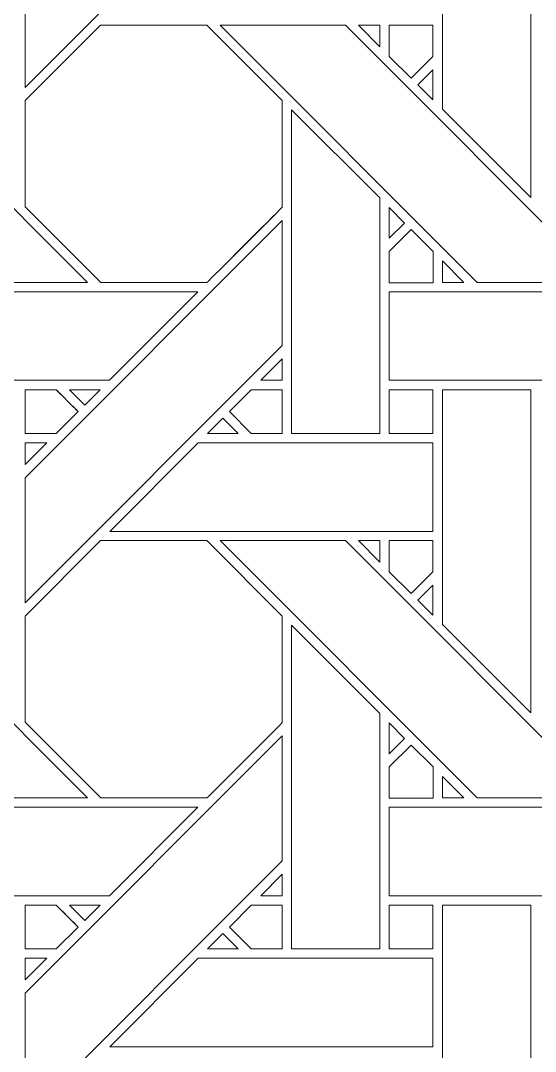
# Model space of a CAD drawing. Header units: inches. Extents: x 4.4 to 20.4, y 1.1 to 17.1.
# Drawn here: x 9.766 to 10.714, y 6.968 to 8.866 of the extents above; entities that cross this region are included whole.
import ezdxf

# ---------------------------------------------------------------- set-up
doc = ezdxf.new("R2010")
doc.units = ezdxf.units.IN
doc.header["$MEASUREMENT"] = 0
doc.layers.add('Design', color=7, linetype='Continuous', lineweight=0)

msp = doc.modelspace()

# ---------------------------------------------------------------- linework, layer by layer
at = {"layer": 'Design'}
for points, knots in [([(4.382854037814669, 17.09476386176223), (4.382854037814669, 17.09476386176223), (4.382854037814669, 1.094763861762152), (4.382854037814669, 1.094763861762152), (4.382854037814669, 1.094763861762152), (20.38285319010416, 1.094763861762152), (20.38285319010416, 1.094763861762152), (20.38285319010416, 1.094763861762152), (20.38285319010416, 17.09476386176223), (20.38285319010416, 17.09476386176223), (20.38285319010416, 17.09476386176223), (4.382854037814669, 17.09476386176223), (4.382854037814669, 17.09476386176223)], [0, 0, 0, 0, 1, 1, 1, 2, 2, 2, 3, 3, 3, 4, 4, 4, 4]), ([(19.37280883825166, 16.23880890138889), (19.37280883825166, 16.23880890138889), (5.23880895283777, 16.23880890138889), (5.23880895283777, 16.23880890138889), (5.23880895283777, 16.23880890138889), (5.23880895283777, 1.950718822135361), (5.23880895283777, 1.950718822135361), (5.23880895283777, 1.950718822135361), (19.52689827508111, 1.950718822135361), (19.52689827508111, 1.950718822135361), (19.52689827508111, 1.950718822135361), (19.52689827508111, 16.23880890138889), (19.52689827508111, 16.23880890138889), (19.52689827508111, 16.23880890138889), (19.37280883825166, 16.23880890138889), (19.37280883825166, 16.23880890138889)], [0, 0, 0, 0, 1, 1, 1, 2, 2, 2, 3, 3, 3, 4, 4, 4, 5, 5, 5, 5]), ([(9.774209764268663, 8.973080952962238), (9.774209764268663, 8.973080952962238), (10.24787987603081, 9.446683247884113), (10.24787987603081, 9.446683247884113), (10.24787987603081, 9.446683247884113), (10.24787987603081, 9.21664089626736), (10.24787987603081, 9.21664089626736), (10.24787987603081, 9.21664089626736), (9.774209764268663, 8.742984347873264), (9.774209764268663, 8.742984347873264), (9.774209764268663, 8.742984347873264), (9.774209764268663, 8.973080952962238), (9.774209764268663, 8.973080952962238)], [0, 0, 0, 0, 1, 1, 1, 2, 2, 2, 3, 3, 3, 4, 4, 4, 4]), ([(10.70579359266493, 9.13519541422526), (10.70579359266493, 9.13519541422526), (10.70579359266493, 8.54008568657769), (10.70579359266493, 8.54008568657769), (10.70579359266493, 8.54008568657769), (10.54288313123915, 8.7030029296875), (10.54288313123915, 8.7030029296875), (10.54288313123915, 8.7030029296875), (10.54288313123915, 9.13519541422526), (10.54288313123915, 9.13519541422526), (10.54288313123915, 9.13519541422526), (10.70579359266493, 9.13519541422526), (10.70579359266493, 9.13519541422526)], [0, 0, 0, 0, 1, 1, 1, 2, 2, 2, 3, 3, 3, 4, 4, 4, 4]), ([(9.415581597222221, 8.857331169976128), (9.415581597222221, 8.857331169976128), (9.889224582248263, 8.383688184950087), (9.889224582248263, 8.383688184950087), (9.889224582248263, 8.383688184950087), (9.658181084526907, 8.383688184950087), (9.658181084526907, 8.383688184950087), (9.658181084526907, 8.383688184950087), (9.18463389078776, 8.857331169976128), (9.18463389078776, 8.857331169976128), (9.18463389078776, 8.857331169976128), (9.415581597222221, 8.857331169976128), (9.415581597222221, 8.857331169976128)], [0, 0, 0, 0, 1, 1, 1, 2, 2, 2, 3, 3, 3, 4, 4, 4, 4]), ([(9.9128909640842, 8.857318454318577), (9.9128909640842, 8.857318454318577), (10.10909864637587, 8.857318454318577), (10.10909864637587, 8.857318454318577), (10.10909864637587, 8.857318454318577), (10.24784681532118, 8.71860165066189), (10.24784681532118, 8.71860165066189), (10.24784681532118, 8.71860165066189), (10.24784681532118, 8.52238040500217), (10.24784681532118, 8.52238040500217), (10.23004828559027, 8.504445393880207), (10.11812761094835, 8.392704433865015), (10.10914272732205, 8.383693271213108), (10.10914272732205, 8.383693271213108), (9.913428412543402, 8.383693271213108), (9.913428412543402, 8.383693271213108), (9.913428412543402, 8.383693271213108), (9.774183485243055, 8.52293480767144), (9.774183485243055, 8.52293480767144), (9.774183485243055, 8.52293480767144), (9.774183485243055, 8.718594868977863), (9.774183485243055, 8.718594868977863), (9.774183485243055, 8.718594868977863), (9.9128909640842, 8.857318454318577), (9.9128909640842, 8.857318454318577)], [0, 0, 0, 0, 1, 1, 1, 2, 2, 2, 3, 3, 3, 4, 4, 4, 5, 5, 5, 6, 6, 6, 7, 7, 7, 8, 8, 8, 8]), ([(9.774183485243055, 8.718594868977863), (9.774183485243055, 8.718594868977863), (9.9128909640842, 8.857318454318577), (9.9128909640842, 8.857318454318577), (9.9128909640842, 8.857318454318577), (10.10909864637587, 8.857318454318577), (10.10909864637587, 8.857318454318577), (10.10909864637587, 8.857318454318577), (10.24784681532118, 8.71860165066189), (10.24784681532118, 8.71860165066189), (10.24784681532118, 8.71860165066189), (10.24784681532118, 8.52238040500217), (10.24784681532118, 8.52238040500217), (10.23023902045355, 8.504642910427515), (10.11827002631293, 8.392854478624132), (10.10914272732205, 8.383693271213108), (10.10914272732205, 8.383693271213108), (9.913428412543402, 8.383693271213108), (9.913428412543402, 8.383693271213108), (9.913428412543402, 8.383693271213108), (9.774183485243055, 8.52293480767144), (9.774183485243055, 8.52293480767144), (9.774183485243055, 8.52293480767144), (9.774183485243055, 8.718594868977863), (9.774183485243055, 8.718594868977863)], [0, 0, 0, 0, 1, 1, 1, 2, 2, 2, 3, 3, 3, 4, 4, 4, 5, 5, 5, 6, 6, 6, 7, 7, 7, 8, 8, 8, 8]), ([(10.36430358886718, 8.857331169976128), (10.36430358886718, 8.857331169976128), (10.83794657389323, 8.383688184950087), (10.83794657389323, 8.383688184950087), (10.83794657389323, 8.383688184950087), (10.6069107055664, 8.383688184950087), (10.6069107055664, 8.383688184950087), (10.6069107055664, 8.383688184950087), (10.13336266411675, 8.857331169976128), (10.13336266411675, 8.857331169976128), (10.13336266411675, 8.857331169976128), (10.36430358886718, 8.857331169976128), (10.36430358886718, 8.857331169976128)], [0, 0, 0, 0, 1, 1, 1, 2, 2, 2, 3, 3, 3, 4, 4, 4, 4]), ([(10.42786831325955, 8.857331169976128), (10.42786831325955, 8.857331169976128), (10.42786831325955, 8.817500644259983), (10.42786831325955, 8.817500644259983), (10.42786831325955, 8.817500644259983), (10.38842519124349, 8.857331169976128), (10.38842519124349, 8.857331169976128), (10.38842519124349, 8.857331169976128), (10.42786831325955, 8.857331169976128), (10.42786831325955, 8.857331169976128)], [0, 0, 0, 0, 1, 1, 1, 2, 2, 2, 3, 3, 3, 3]), ([(10.52530924479166, 8.857332865397135), (10.52530924479166, 8.857332865397135), (10.52530924479166, 8.799736870659721), (10.52530924479166, 8.799736870659721), (10.52530924479166, 8.799736870659721), (10.48537953694661, 8.759786817762587), (10.48537953694661, 8.759786817762587), (10.48537953694661, 8.759786817762587), (10.44504886203342, 8.800128512912327), (10.44504886203342, 8.800128512912327), (10.44504886203342, 8.800128512912327), (10.44504886203342, 8.857332865397135), (10.44504886203342, 8.857332865397135), (10.44504886203342, 8.857332865397135), (10.52530924479166, 8.857332865397135), (10.52530924479166, 8.857332865397135)], [0, 0, 0, 0, 1, 1, 1, 2, 2, 2, 3, 3, 3, 4, 4, 4, 5, 5, 5, 5]), ([(10.48537953694661, 8.759786817762587), (10.48537953694661, 8.759786817762587), (10.44504886203342, 8.800128512912327), (10.44504886203342, 8.800128512912327), (10.44504886203342, 8.800128512912327), (10.44504886203342, 8.857332865397135), (10.44504886203342, 8.857332865397135), (10.44504886203342, 8.857332865397135), (10.52530924479166, 8.857332865397135), (10.52530924479166, 8.857332865397135), (10.52530924479166, 8.857332865397135), (10.52530924479166, 8.799736870659721), (10.52530924479166, 8.799736870659721), (10.52530924479166, 8.799736870659721), (10.48537953694661, 8.759786817762587), (10.48537953694661, 8.759786817762587)], [0, 0, 0, 0, 1, 1, 1, 2, 2, 2, 3, 3, 3, 4, 4, 4, 5, 5, 5, 5]), ([(10.52533552381727, 8.775491502549913), (10.52533552381727, 8.775491502549913), (10.52533552381727, 8.720332675509983), (10.52533552381727, 8.720332675509983), (10.52533552381727, 8.720332675509983), (10.49756537543403, 8.747721354166666), (10.49756537543403, 8.747721354166666), (10.49756537543403, 8.747721354166666), (10.52533552381727, 8.775491502549913), (10.52533552381727, 8.775491502549913)], [0, 0, 0, 0, 1, 1, 1, 2, 2, 2, 3, 3, 3, 3]), ([(10.4277835422092, 8.539364284939236), (10.4277835422092, 8.539364284939236), (10.4277835422092, 8.105688307020399), (10.4277835422092, 8.105688307020399), (10.4277835422092, 8.105688307020399), (10.26501888699002, 8.105688307020399), (10.26501888699002, 8.105688307020399), (10.26501888699002, 8.105688307020399), (10.26501888699002, 8.701519436306423), (10.26501888699002, 8.701519436306423), (10.26501888699002, 8.701519436306423), (10.4277835422092, 8.539364284939236), (10.4277835422092, 8.539364284939236)], [0, 0, 0, 0, 1, 1, 1, 2, 2, 2, 3, 3, 3, 4, 4, 4, 4]), ([(10.44508870442708, 8.465120103624132), (10.44508870442708, 8.465120103624132), (10.44508870442708, 8.52188534206814), (10.44508870442708, 8.52188534206814), (10.44508870442708, 8.52188534206814), (10.47328016493055, 8.49329884847005), (10.47328016493055, 8.49329884847005), (10.47328016493055, 8.49329884847005), (10.44508870442708, 8.465120103624132), (10.44508870442708, 8.465120103624132)], [0, 0, 0, 0, 1, 1, 1, 2, 2, 2, 3, 3, 3, 3]), ([(9.774209764268663, 8.0243657430013), (9.774209764268663, 8.0243657430013), (10.24787987603081, 8.497953626844618), (10.24787987603081, 8.497953626844618), (10.24787987603081, 8.497953626844618), (10.24787987603081, 8.267911275227863), (10.24787987603081, 8.267911275227863), (10.24787987603081, 8.267911275227863), (9.774209764268663, 7.794254726833766), (9.774209764268663, 7.794254726833766), (9.774209764268663, 7.794254726833766), (9.774209764268663, 8.0243657430013), (9.774209764268663, 8.0243657430013)], [0, 0, 0, 0, 1, 1, 1, 2, 2, 2, 3, 3, 3, 4, 4, 4, 4]), ([(10.44506242540147, 8.383448282877604), (10.44506242540147, 8.383448282877604), (10.44506242540147, 8.440734015570746), (10.44506242540147, 8.440734015570746), (10.44506242540147, 8.440734015570746), (10.48539310031467, 8.481072319878471), (10.48539310031467, 8.481072319878471), (10.48539310031467, 8.481072319878471), (10.52572123209635, 8.440744188096788), (10.52572123209635, 8.440744188096788), (10.52572123209635, 8.440744188096788), (10.52572123209635, 8.383448282877604), (10.52572123209635, 8.383448282877604), (10.52572123209635, 8.383448282877604), (10.44506242540147, 8.383448282877604), (10.44506242540147, 8.383448282877604)], [0, 0, 0, 0, 1, 1, 1, 2, 2, 2, 3, 3, 3, 4, 4, 4, 5, 5, 5, 5]), ([(10.48539310031467, 8.481072319878471), (10.48539310031467, 8.481072319878471), (10.52572123209635, 8.440744188096788), (10.52572123209635, 8.440744188096788), (10.52572123209635, 8.440744188096788), (10.52572123209635, 8.383448282877604), (10.52572123209635, 8.383448282877604), (10.52572123209635, 8.383448282877604), (10.44506242540147, 8.383448282877604), (10.44506242540147, 8.383448282877604), (10.44506242540147, 8.383448282877604), (10.44506242540147, 8.440734015570746), (10.44506242540147, 8.440734015570746), (10.44506242540147, 8.440734015570746), (10.48539310031467, 8.481072319878471), (10.48539310031467, 8.481072319878471)], [0, 0, 0, 0, 1, 1, 1, 2, 2, 2, 3, 3, 3, 4, 4, 4, 5, 5, 5, 5]), ([(10.54299163818359, 8.383674621582031), (10.54299163818359, 8.383674621582031), (10.54299163818359, 8.423465304904514), (10.54299163818359, 8.423465304904514), (10.54299163818359, 8.423465304904514), (10.58271365695529, 8.383674621582031), (10.58271365695529, 8.383674621582031), (10.58271365695529, 8.383674621582031), (10.54299163818359, 8.383674621582031), (10.54299163818359, 8.383674621582031)], [0, 0, 0, 0, 1, 1, 1, 2, 2, 2, 3, 3, 3, 3]), ([(9.496365865071613, 8.203741285536024), (9.496365865071613, 8.203741285536024), (9.496365865071613, 8.366427103678385), (9.496365865071613, 8.366427103678385), (9.496365865071613, 8.366427103678385), (10.09206814236111, 8.366427103678385), (10.09206814236111, 8.366427103678385), (10.09206814236111, 8.366427103678385), (9.92933400472005, 8.203741285536024), (9.92933400472005, 8.203741285536024), (9.92933400472005, 8.203741285536024), (9.496365865071613, 8.203741285536024), (9.496365865071613, 8.203741285536024)], [0, 0, 0, 0, 1, 1, 1, 2, 2, 2, 3, 3, 3, 4, 4, 4, 4]), ([(10.44509548611111, 8.203741285536024), (10.44509548611111, 8.203741285536024), (10.44509548611111, 8.366427103678385), (10.44509548611111, 8.366427103678385), (10.44509548611111, 8.366427103678385), (11.0407977634006, 8.366427103678385), (11.0407977634006, 8.366427103678385), (11.0407977634006, 8.366427103678385), (10.87806362575955, 8.203741285536024), (10.87806362575955, 8.203741285536024), (10.87806362575955, 8.203741285536024), (10.44509548611111, 8.203741285536024), (10.44509548611111, 8.203741285536024)], [0, 0, 0, 0, 1, 1, 1, 2, 2, 2, 3, 3, 3, 4, 4, 4, 4]), ([(10.20811716715495, 8.20375484890408), (10.20811716715495, 8.20375484890408), (10.24788665771484, 8.243531121148003), (10.24788665771484, 8.243531121148003), (10.24788665771484, 8.243531121148003), (10.24788665771484, 8.20375484890408), (10.24788665771484, 8.20375484890408), (10.24788665771484, 8.20375484890408), (10.20811716715495, 8.20375484890408), (10.20811716715495, 8.20375484890408)], [0, 0, 0, 0, 1, 1, 1, 2, 2, 2, 3, 3, 3, 3]), ([(9.831252204047308, 8.186459859212238), (9.836391025119356, 8.1813481648763), (9.867165459526907, 8.150536431206596), (9.871589660644531, 8.146112230088974), (9.871589660644531, 8.146112230088974), (9.831163194444445, 8.10568576388889), (9.831163194444445, 8.10568576388889), (9.831163194444445, 8.10568576388889), (9.774183485243055, 8.10568576388889), (9.774183485243055, 8.10568576388889), (9.774183485243055, 8.10568576388889), (9.774183485243055, 8.186459859212238), (9.774183485243055, 8.186459859212238), (9.774183485243055, 8.186459859212238), (9.831252204047308, 8.186459859212238), (9.831252204047308, 8.186459859212238)], [0, 0, 0, 0, 1, 1, 1, 2, 2, 2, 3, 3, 3, 4, 4, 4, 5, 5, 5, 5]), ([(9.857227749294704, 8.160520765516493), (9.857227749294704, 8.160520765516493), (9.871589660644531, 8.146112230088974), (9.871589660644531, 8.146112230088974), (9.871589660644531, 8.146112230088974), (9.831163194444445, 8.10568576388889), (9.831163194444445, 8.10568576388889), (9.831163194444445, 8.10568576388889), (9.774183485243055, 8.10568576388889), (9.774183485243055, 8.10568576388889), (9.774183485243055, 8.10568576388889), (9.774183485243055, 8.186459859212238), (9.774183485243055, 8.186459859212238), (9.774183485243055, 8.186459859212238), (9.831252204047308, 8.186459859212238), (9.831252204047308, 8.186459859212238), (9.836894565158419, 8.180851406521265), (9.847535027398003, 8.170226203070746), (9.857227749294704, 8.160520765516493)], [0, 0, 0, 0, 1, 1, 1, 2, 2, 2, 3, 3, 3, 4, 4, 4, 5, 5, 5, 6, 6, 6, 6]), ([(9.855641682942707, 8.186466640896265), (9.855641682942707, 8.186466640896265), (9.912100897894964, 8.186466640896265), (9.912100897894964, 8.186466640896265), (9.912100897894964, 8.186466640896265), (9.883819580078125, 8.158287896050346), (9.883819580078125, 8.158287896050346), (9.883819580078125, 8.158287896050346), (9.855641682942707, 8.186466640896265), (9.855641682942707, 8.186466640896265)], [0, 0, 0, 0, 1, 1, 1, 2, 2, 2, 3, 3, 3, 3]), ([(10.1907484266493, 8.105678134494358), (10.1907484266493, 8.105678134494358), (10.15038977728949, 8.14605712890625), (10.15038977728949, 8.14605712890625), (10.15038977728949, 8.14605712890625), (10.19081963433159, 8.186483595106337), (10.19081963433159, 8.186483595106337), (10.19081963433159, 8.186483595106337), (10.24786037868923, 8.186483595106337), (10.24786037868923, 8.186483595106337), (10.24786037868923, 8.186483595106337), (10.24786037868923, 8.105678134494358), (10.24786037868923, 8.105678134494358), (10.24786037868923, 8.105678134494358), (10.1907484266493, 8.105678134494358), (10.1907484266493, 8.105678134494358)], [0, 0, 0, 0, 1, 1, 1, 2, 2, 2, 3, 3, 3, 4, 4, 4, 5, 5, 5, 5]), ([(10.15038977728949, 8.14605712890625), (10.15038977728949, 8.14605712890625), (10.19081963433159, 8.186483595106337), (10.19081963433159, 8.186483595106337), (10.19081963433159, 8.186483595106337), (10.24786037868923, 8.186483595106337), (10.24786037868923, 8.186483595106337), (10.24786037868923, 8.186483595106337), (10.24786037868923, 8.105678134494358), (10.24786037868923, 8.105678134494358), (10.24786037868923, 8.105678134494358), (10.1907484266493, 8.105678134494358), (10.1907484266493, 8.105678134494358), (10.1907484266493, 8.105678134494358), (10.15038977728949, 8.14605712890625), (10.15038977728949, 8.14605712890625)], [0, 0, 0, 0, 1, 1, 1, 2, 2, 2, 3, 3, 3, 4, 4, 4, 5, 5, 5, 5]), ([(10.44506581624349, 8.105678134494358), (10.44506581624349, 8.105678134494358), (10.44506581624349, 8.186459859212238), (10.44506581624349, 8.186459859212238), (10.44506581624349, 8.186459859212238), (10.52530924479166, 8.186459859212238), (10.52530924479166, 8.186459859212238), (10.52530924479166, 8.186459859212238), (10.52530924479166, 8.105678134494358), (10.52530924479166, 8.105678134494358), (10.52530924479166, 8.105678134494358), (10.44506581624349, 8.105678134494358), (10.44506581624349, 8.105678134494358)], [0, 0, 0, 0, 1, 1, 1, 2, 2, 2, 3, 3, 3, 4, 4, 4, 4]), ([(10.44506581624349, 8.186459859212238), (10.44506581624349, 8.186459859212238), (10.52530924479166, 8.186459859212238), (10.52530924479166, 8.186459859212238), (10.52530924479166, 8.186459859212238), (10.52530924479166, 8.105678134494358), (10.52530924479166, 8.105678134494358), (10.52530924479166, 8.105678134494358), (10.44506581624349, 8.105678134494358), (10.44506581624349, 8.105678134494358), (10.44506581624349, 8.105678134494358), (10.44506581624349, 8.186459859212238), (10.44506581624349, 8.186459859212238)], [0, 0, 0, 0, 1, 1, 1, 2, 2, 2, 3, 3, 3, 4, 4, 4, 4]), ([(10.70579359266493, 8.186466640896265), (10.70579359266493, 8.186466640896265), (10.70579359266493, 7.591356913248697), (10.70579359266493, 7.591356913248697), (10.70579359266493, 7.591356913248697), (10.54288313123915, 7.754274156358506), (10.54288313123915, 7.754274156358506), (10.54288313123915, 7.754274156358506), (10.54288313123915, 8.186466640896265), (10.54288313123915, 8.186466640896265), (10.54288313123915, 8.186466640896265), (10.70579359266493, 8.186466640896265), (10.70579359266493, 8.186466640896265)], [0, 0, 0, 0, 1, 1, 1, 2, 2, 2, 3, 3, 3, 4, 4, 4, 4]), ([(10.16655053032769, 8.105688307020399), (10.16655053032769, 8.105688307020399), (10.11004384358724, 8.105688307020399), (10.11004384358724, 8.105688307020399), (10.11004384358724, 8.105688307020399), (10.13830396864149, 8.133948432074652), (10.13830396864149, 8.133948432074652), (10.13830396864149, 8.133948432074652), (10.16655053032769, 8.105688307020399), (10.16655053032769, 8.105688307020399)], [0, 0, 0, 0, 1, 1, 1, 2, 2, 2, 3, 3, 3, 3]), ([(9.814054701063368, 8.088549296061197), (9.814054701063368, 8.088549296061197), (9.774209764268663, 8.04871877034505), (9.774209764268663, 8.04871877034505), (9.774209764268663, 8.04871877034505), (9.774209764268663, 8.088549296061197), (9.774209764268663, 8.088549296061197), (9.774209764268663, 8.088549296061197), (9.814054701063368, 8.088549296061197), (9.814054701063368, 8.088549296061197)], [0, 0, 0, 0, 1, 1, 1, 2, 2, 2, 3, 3, 3, 3]), ([(10.09290568033854, 8.088549296061197), (10.09290568033854, 8.088549296061197), (10.52533552381727, 8.088549296061197), (10.52533552381727, 8.088549296061197), (10.52533552381727, 8.088549296061197), (10.52533552381727, 7.925726996527777), (10.52533552381727, 7.925726996527777), (10.52533552381727, 7.925726996527777), (9.930055406358507, 7.925726996527777), (9.930055406358507, 7.925726996527777), (9.930055406358507, 7.925726996527777), (10.09290568033854, 8.088549296061197), (10.09290568033854, 8.088549296061197)], [0, 0, 0, 0, 1, 1, 1, 2, 2, 2, 3, 3, 3, 4, 4, 4, 4]), ([(9.415581597222221, 7.908602396647134), (9.415581597222221, 7.908602396647134), (9.889224582248263, 7.434959411621093), (9.889224582248263, 7.434959411621093), (9.889224582248263, 7.434959411621093), (9.658181084526907, 7.434959411621093), (9.658181084526907, 7.434959411621093), (9.658181084526907, 7.434959411621093), (9.18463389078776, 7.908602396647134), (9.18463389078776, 7.908602396647134), (9.18463389078776, 7.908602396647134), (9.415581597222221, 7.908602396647134), (9.415581597222221, 7.908602396647134)], [0, 0, 0, 0, 1, 1, 1, 2, 2, 2, 3, 3, 3, 4, 4, 4, 4]), ([(9.9128909640842, 7.908582899305555), (9.9128909640842, 7.908582899305555), (10.10909864637587, 7.908582899305555), (10.10909864637587, 7.908582899305555), (10.10909864637587, 7.908582899305555), (10.24784681532118, 7.769865247938367), (10.24784681532118, 7.769865247938367), (10.24784681532118, 7.769865247938367), (10.24784681532118, 7.573650783962673), (10.24784681532118, 7.573650783962673), (10.23004828559027, 7.555715772840711), (10.11812422010633, 7.443968878851996), (10.10913933648003, 7.434956868489583), (10.10913933648003, 7.434956868489583), (9.91343519422743, 7.434956868489583), (9.91343519422743, 7.434956868489583), (9.91343519422743, 7.434956868489583), (9.774183485243055, 7.574198404947916), (9.774183485243055, 7.574198404947916), (9.774183485243055, 7.574198404947916), (9.774183485243055, 7.769865247938367), (9.774183485243055, 7.769865247938367), (9.774183485243055, 7.769865247938367), (9.9128909640842, 7.908582899305555), (9.9128909640842, 7.908582899305555)], [0, 0, 0, 0, 1, 1, 1, 2, 2, 2, 3, 3, 3, 4, 4, 4, 5, 5, 5, 6, 6, 6, 7, 7, 7, 8, 8, 8, 8]), ([(9.774183485243055, 7.769865247938367), (9.774183485243055, 7.769865247938367), (9.9128909640842, 7.908582899305555), (9.9128909640842, 7.908582899305555), (9.9128909640842, 7.908582899305555), (10.10909864637587, 7.908582899305555), (10.10909864637587, 7.908582899305555), (10.10909864637587, 7.908582899305555), (10.24784681532118, 7.769865247938367), (10.24784681532118, 7.769865247938367), (10.24784681532118, 7.769865247938367), (10.24784681532118, 7.573650783962673), (10.24784681532118, 7.573650783962673), (10.23012966579861, 7.555790371365016), (10.11819881863064, 7.444036695692274), (10.10913933648003, 7.434956868489583), (10.10913933648003, 7.434956868489583), (9.91343519422743, 7.434956868489583), (9.91343519422743, 7.434956868489583), (9.91343519422743, 7.434956868489583), (9.774183485243055, 7.574198404947916), (9.774183485243055, 7.574198404947916), (9.774183485243055, 7.574198404947916), (9.774183485243055, 7.769865247938367), (9.774183485243055, 7.769865247938367)], [0, 0, 0, 0, 1, 1, 1, 2, 2, 2, 3, 3, 3, 4, 4, 4, 5, 5, 5, 6, 6, 6, 7, 7, 7, 8, 8, 8, 8]), ([(10.36430358886718, 7.908602396647134), (10.36430358886718, 7.908602396647134), (10.83795335557725, 7.434959411621093), (10.83795335557725, 7.434959411621093), (10.83795335557725, 7.434959411621093), (10.6069107055664, 7.434959411621093), (10.6069107055664, 7.434959411621093), (10.6069107055664, 7.434959411621093), (10.13336266411675, 7.908602396647134), (10.13336266411675, 7.908602396647134), (10.13336266411675, 7.908602396647134), (10.36430358886718, 7.908602396647134), (10.36430358886718, 7.908602396647134)], [0, 0, 0, 0, 1, 1, 1, 2, 2, 2, 3, 3, 3, 4, 4, 4, 4]), ([(10.42786831325955, 7.908602396647134), (10.42786831325955, 7.908602396647134), (10.42786831325955, 7.868771023220485), (10.42786831325955, 7.868771023220485), (10.42786831325955, 7.868771023220485), (10.38843197292751, 7.908602396647134), (10.38843197292751, 7.908602396647134), (10.38843197292751, 7.908602396647134), (10.42786831325955, 7.908602396647134), (10.42786831325955, 7.908602396647134)], [0, 0, 0, 0, 1, 1, 1, 2, 2, 2, 3, 3, 3, 3]), ([(10.52530924479166, 7.90859646267361), (10.52530924479166, 7.90859646267361), (10.52530924479166, 7.851000467936197), (10.52530924479166, 7.851000467936197), (10.52530924479166, 7.851000467936197), (10.48537953694661, 7.811050415039062), (10.48537953694661, 7.811050415039062), (10.48537953694661, 7.811050415039062), (10.44504886203342, 7.851392110188801), (10.44504886203342, 7.851392110188801), (10.44504886203342, 7.851392110188801), (10.44504886203342, 7.90859646267361), (10.44504886203342, 7.90859646267361), (10.44504886203342, 7.90859646267361), (10.52530924479166, 7.90859646267361), (10.52530924479166, 7.90859646267361)], [0, 0, 0, 0, 1, 1, 1, 2, 2, 2, 3, 3, 3, 4, 4, 4, 5, 5, 5, 5]), ([(10.48537953694661, 7.811050415039062), (10.48537953694661, 7.811050415039062), (10.44504886203342, 7.851392110188801), (10.44504886203342, 7.851392110188801), (10.44504886203342, 7.851392110188801), (10.44504886203342, 7.90859646267361), (10.44504886203342, 7.90859646267361), (10.44504886203342, 7.90859646267361), (10.52530924479166, 7.90859646267361), (10.52530924479166, 7.90859646267361), (10.52530924479166, 7.90859646267361), (10.52530924479166, 7.851000467936197), (10.52530924479166, 7.851000467936197), (10.52530924479166, 7.851000467936197), (10.48537953694661, 7.811050415039062), (10.48537953694661, 7.811050415039062)], [0, 0, 0, 0, 1, 1, 1, 2, 2, 2, 3, 3, 3, 4, 4, 4, 5, 5, 5, 5]), ([(10.52533552381727, 7.826761881510416), (10.52533552381727, 7.826761881510416), (10.52533552381727, 7.771603054470485), (10.52533552381727, 7.771603054470485), (10.52533552381727, 7.771603054470485), (10.49756537543403, 7.798992580837673), (10.49756537543403, 7.798992580837673), (10.49756537543403, 7.798992580837673), (10.52533552381727, 7.826761881510416), (10.52533552381727, 7.826761881510416)], [0, 0, 0, 0, 1, 1, 1, 2, 2, 2, 3, 3, 3, 3]), ([(10.4277835422092, 7.590634663899739), (10.4277835422092, 7.590634663899739), (10.4277835422092, 7.156958685980902), (10.4277835422092, 7.156958685980902), (10.4277835422092, 7.156958685980902), (10.26501888699002, 7.156958685980902), (10.26501888699002, 7.156958685980902), (10.26501888699002, 7.156958685980902), (10.26501888699002, 7.75279066297743), (10.26501888699002, 7.75279066297743), (10.26501888699002, 7.75279066297743), (10.4277835422092, 7.590634663899739), (10.4277835422092, 7.590634663899739)], [0, 0, 0, 0, 1, 1, 1, 2, 2, 2, 3, 3, 3, 4, 4, 4, 4]), ([(10.44508870442708, 7.516391330295138), (10.44508870442708, 7.516391330295138), (10.44508870442708, 7.573156568739149), (10.44508870442708, 7.573156568739149), (10.44508870442708, 7.573156568739149), (10.47328016493055, 7.544569227430555), (10.47328016493055, 7.544569227430555), (10.47328016493055, 7.544569227430555), (10.44508870442708, 7.516391330295138), (10.44508870442708, 7.516391330295138)], [0, 0, 0, 0, 1, 1, 1, 2, 2, 2, 3, 3, 3, 3]), ([(9.774209764268663, 7.075636121961805), (9.774209764268663, 7.075636121961805), (10.24787987603081, 7.549224853515625), (10.24787987603081, 7.549224853515625), (10.24787987603081, 7.549224853515625), (10.24787987603081, 7.319182501898871), (10.24787987603081, 7.319182501898871), (10.24787987603081, 7.319182501898871), (9.774209764268663, 6.845539516872829), (9.774209764268663, 6.845539516872829), (9.774209764268663, 6.845539516872829), (9.774209764268663, 7.075636121961805), (9.774209764268663, 7.075636121961805)], [0, 0, 0, 0, 1, 1, 1, 2, 2, 2, 3, 3, 3, 4, 4, 4, 4]), ([(10.44506242540147, 7.434718661838107), (10.44506242540147, 7.434718661838107), (10.44506242540147, 7.49200439453125), (10.44506242540147, 7.49200439453125), (10.44506242540147, 7.49200439453125), (10.48539310031467, 7.532335917154947), (10.48539310031467, 7.532335917154947), (10.48539310031467, 7.532335917154947), (10.52572123209635, 7.492007785373263), (10.52572123209635, 7.492007785373263), (10.52572123209635, 7.492007785373263), (10.52572123209635, 7.434718661838107), (10.52572123209635, 7.434718661838107), (10.52572123209635, 7.434718661838107), (10.44506242540147, 7.434718661838107), (10.44506242540147, 7.434718661838107)], [0, 0, 0, 0, 1, 1, 1, 2, 2, 2, 3, 3, 3, 4, 4, 4, 5, 5, 5, 5]), ([(10.44506242540147, 7.434718661838107), (10.44506242540147, 7.434718661838107), (10.44506242540147, 7.49200439453125), (10.44506242540147, 7.49200439453125), (10.44506242540147, 7.49200439453125), (10.48539310031467, 7.532335917154947), (10.48539310031467, 7.532335917154947), (10.48539310031467, 7.532335917154947), (10.52572123209635, 7.492007785373263), (10.52572123209635, 7.492007785373263), (10.52572123209635, 7.492007785373263), (10.52572123209635, 7.434718661838107), (10.52572123209635, 7.434718661838107), (10.52572123209635, 7.434718661838107), (10.44506242540147, 7.434718661838107), (10.44506242540147, 7.434718661838107)], [0, 0, 0, 0, 1, 1, 1, 2, 2, 2, 3, 3, 3, 4, 4, 4, 5, 5, 5, 5]), ([(10.58271365695529, 7.434945848253037), (10.58271365695529, 7.434945848253037), (10.54299163818359, 7.434945848253037), (10.54299163818359, 7.434945848253037), (10.54299163818359, 7.434945848253037), (10.54299163818359, 7.474735683865016), (10.54299163818359, 7.474735683865016), (10.54299163818359, 7.474735683865016), (10.58271365695529, 7.434945848253037), (10.58271365695529, 7.434945848253037)], [0, 0, 0, 0, 1, 1, 1, 2, 2, 2, 3, 3, 3, 3]), ([(9.496365865071613, 7.255011664496527), (9.496365865071613, 7.255011664496527), (9.496365865071613, 7.417698330349391), (9.496365865071613, 7.417698330349391), (9.496365865071613, 7.417698330349391), (10.09206814236111, 7.417698330349391), (10.09206814236111, 7.417698330349391), (10.09206814236111, 7.417698330349391), (9.92933400472005, 7.255011664496527), (9.92933400472005, 7.255011664496527), (9.92933400472005, 7.255011664496527), (9.496365865071613, 7.255011664496527), (9.496365865071613, 7.255011664496527)], [0, 0, 0, 0, 1, 1, 1, 2, 2, 2, 3, 3, 3, 4, 4, 4, 4]), ([(10.44509548611111, 7.255011664496527), (10.44509548611111, 7.255011664496527), (10.44509548611111, 7.417698330349391), (10.44509548611111, 7.417698330349391), (10.44509548611111, 7.417698330349391), (11.04079098171658, 7.417698330349391), (11.04079098171658, 7.417698330349391), (11.04079098171658, 7.417698330349391), (10.87805684407552, 7.255011664496527), (10.87805684407552, 7.255011664496527), (10.87805684407552, 7.255011664496527), (10.44509548611111, 7.255011664496527), (10.44509548611111, 7.255011664496527)], [0, 0, 0, 0, 1, 1, 1, 2, 2, 2, 3, 3, 3, 4, 4, 4, 4]), ([(10.20811716715495, 7.255025227864583), (10.20811716715495, 7.255025227864583), (10.24788665771484, 7.294802347819009), (10.24788665771484, 7.294802347819009), (10.24788665771484, 7.294802347819009), (10.24788665771484, 7.255025227864583), (10.24788665771484, 7.255025227864583), (10.24788665771484, 7.255025227864583), (10.20811716715495, 7.255025227864583), (10.20811716715495, 7.255025227864583)], [0, 0, 0, 0, 1, 1, 1, 2, 2, 2, 3, 3, 3, 3]), ([(9.831252204047308, 7.237724304199218), (9.836391025119356, 7.232612609863281), (9.867165459526907, 7.201800028483072), (9.871589660644531, 7.19737582736545), (9.871589660644531, 7.19737582736545), (9.831163194444445, 7.156949361165364), (9.831163194444445, 7.156949361165364), (9.831163194444445, 7.156949361165364), (9.774183485243055, 7.156949361165364), (9.774183485243055, 7.156949361165364), (9.774183485243055, 7.156949361165364), (9.774183485243055, 7.237724304199218), (9.774183485243055, 7.237724304199218), (9.774183485243055, 7.237724304199218), (9.831252204047308, 7.237724304199218), (9.831252204047308, 7.237724304199218)], [0, 0, 0, 0, 1, 1, 1, 2, 2, 2, 3, 3, 3, 4, 4, 4, 5, 5, 5, 5]), ([(9.871589660644531, 7.19737582736545), (9.871589660644531, 7.19737582736545), (9.831163194444445, 7.156949361165364), (9.831163194444445, 7.156949361165364), (9.831163194444445, 7.156949361165364), (9.774183485243055, 7.156949361165364), (9.774183485243055, 7.156949361165364), (9.774183485243055, 7.156949361165364), (9.774183485243055, 7.237724304199218), (9.774183485243055, 7.237724304199218), (9.774183485243055, 7.237724304199218), (9.831252204047308, 7.237724304199218), (9.831252204047308, 7.237724304199218), (9.836744520399305, 7.232252332899305), (9.871589660644531, 7.19737582736545), (9.871589660644531, 7.19737582736545)], [0, 0, 0, 0, 1, 1, 1, 2, 2, 2, 3, 3, 3, 4, 4, 4, 5, 5, 5, 5]), ([(9.855641682942707, 7.23773701985677), (9.855641682942707, 7.23773701985677), (9.912100897894964, 7.23773701985677), (9.912100897894964, 7.23773701985677), (9.912100897894964, 7.23773701985677), (9.883819580078125, 7.209559122721353), (9.883819580078125, 7.209559122721353), (9.883819580078125, 7.209559122721353), (9.855641682942707, 7.23773701985677), (9.855641682942707, 7.23773701985677)], [0, 0, 0, 0, 1, 1, 1, 2, 2, 2, 3, 3, 3, 3]), ([(10.1907484266493, 7.156942579481336), (10.1907484266493, 7.156942579481336), (10.15038977728949, 7.197321573893228), (10.15038977728949, 7.197321573893228), (10.15038977728949, 7.197321573893228), (10.19081963433159, 7.237748040093315), (10.19081963433159, 7.237748040093315), (10.19081963433159, 7.237748040093315), (10.24786037868923, 7.237748040093315), (10.24786037868923, 7.237748040093315), (10.24786037868923, 7.237748040093315), (10.24786037868923, 7.156942579481336), (10.24786037868923, 7.156942579481336), (10.24786037868923, 7.156942579481336), (10.1907484266493, 7.156942579481336), (10.1907484266493, 7.156942579481336)], [0, 0, 0, 0, 1, 1, 1, 2, 2, 2, 3, 3, 3, 4, 4, 4, 5, 5, 5, 5]), ([(10.15038977728949, 7.197321573893228), (10.15038977728949, 7.197321573893228), (10.19081963433159, 7.237748040093315), (10.19081963433159, 7.237748040093315), (10.19081963433159, 7.237748040093315), (10.24786037868923, 7.237748040093315), (10.24786037868923, 7.237748040093315), (10.24786037868923, 7.237748040093315), (10.24786037868923, 7.156942579481336), (10.24786037868923, 7.156942579481336), (10.24786037868923, 7.156942579481336), (10.1907484266493, 7.156942579481336), (10.1907484266493, 7.156942579481336), (10.1907484266493, 7.156942579481336), (10.15038977728949, 7.197321573893228), (10.15038977728949, 7.197321573893228)], [0, 0, 0, 0, 1, 1, 1, 2, 2, 2, 3, 3, 3, 4, 4, 4, 5, 5, 5, 5]), ([(10.44506581624349, 7.156942579481336), (10.44506581624349, 7.156942579481336), (10.44506581624349, 7.237724304199218), (10.44506581624349, 7.237724304199218), (10.44506581624349, 7.237724304199218), (10.52530924479166, 7.237724304199218), (10.52530924479166, 7.237724304199218), (10.52530924479166, 7.237724304199218), (10.52530924479166, 7.156942579481336), (10.52530924479166, 7.156942579481336), (10.52530924479166, 7.156942579481336), (10.44506581624349, 7.156942579481336), (10.44506581624349, 7.156942579481336)], [0, 0, 0, 0, 1, 1, 1, 2, 2, 2, 3, 3, 3, 4, 4, 4, 4]), ([(10.44506581624349, 7.237724304199218), (10.44506581624349, 7.237724304199218), (10.52530924479166, 7.237724304199218), (10.52530924479166, 7.237724304199218), (10.52530924479166, 7.237724304199218), (10.52530924479166, 7.156942579481336), (10.52530924479166, 7.156942579481336), (10.52530924479166, 7.156942579481336), (10.44506581624349, 7.156942579481336), (10.44506581624349, 7.156942579481336), (10.44506581624349, 7.156942579481336), (10.44506581624349, 7.237724304199218), (10.44506581624349, 7.237724304199218)], [0, 0, 0, 0, 1, 1, 1, 2, 2, 2, 3, 3, 3, 4, 4, 4, 4]), ([(10.70579359266493, 7.23773701985677), (10.70579359266493, 7.23773701985677), (10.70579359266493, 6.6426272922092), (10.70579359266493, 6.6426272922092), (10.70579359266493, 6.6426272922092), (10.54288313123915, 6.805545383029513), (10.54288313123915, 6.805545383029513), (10.54288313123915, 6.805545383029513), (10.54288313123915, 7.23773701985677), (10.54288313123915, 7.23773701985677), (10.54288313123915, 7.23773701985677), (10.70579359266493, 7.23773701985677), (10.70579359266493, 7.23773701985677)], [0, 0, 0, 0, 1, 1, 1, 2, 2, 2, 3, 3, 3, 4, 4, 4, 4]), ([(10.16655053032769, 7.156958685980902), (10.16655053032769, 7.156958685980902), (10.11004384358724, 7.156958685980902), (10.11004384358724, 7.156958685980902), (10.11004384358724, 7.156958685980902), (10.13830396864149, 7.185218811035156), (10.13830396864149, 7.185218811035156), (10.13830396864149, 7.185218811035156), (10.16655053032769, 7.156958685980902), (10.16655053032769, 7.156958685980902)], [0, 0, 0, 0, 1, 1, 1, 2, 2, 2, 3, 3, 3, 3]), ([(9.814054701063368, 7.139834086100259), (9.814054701063368, 7.139834086100259), (9.774209764268663, 7.099989997016058), (9.774209764268663, 7.099989997016058), (9.774209764268663, 7.099989997016058), (9.774209764268663, 7.139834086100259), (9.774209764268663, 7.139834086100259), (9.774209764268663, 7.139834086100259), (9.814054701063368, 7.139834086100259), (9.814054701063368, 7.139834086100259)], [0, 0, 0, 0, 1, 1, 1, 2, 2, 2, 3, 3, 3, 3]), ([(9.930048624674479, 6.976998223198783), (9.930048624674479, 6.976998223198783), (10.09290568033854, 7.139820522732204), (10.09290568033854, 7.139820522732204), (10.09290568033854, 7.139820522732204), (10.52533552381727, 7.139820522732204), (10.52533552381727, 7.139820522732204), (10.52533552381727, 7.139820522732204), (10.52533552381727, 6.976998223198783), (10.52533552381727, 6.976998223198783), (10.52533552381727, 6.976998223198783), (9.930048624674479, 6.976998223198783), (9.930048624674479, 6.976998223198783)], [0, 0, 0, 0, 1, 1, 1, 2, 2, 2, 3, 3, 3, 4, 4, 4, 4])]:
    msp.add_open_spline(points, degree=3, knots=knots, dxfattribs=at)

doc.saveas('drawing.dxf')
